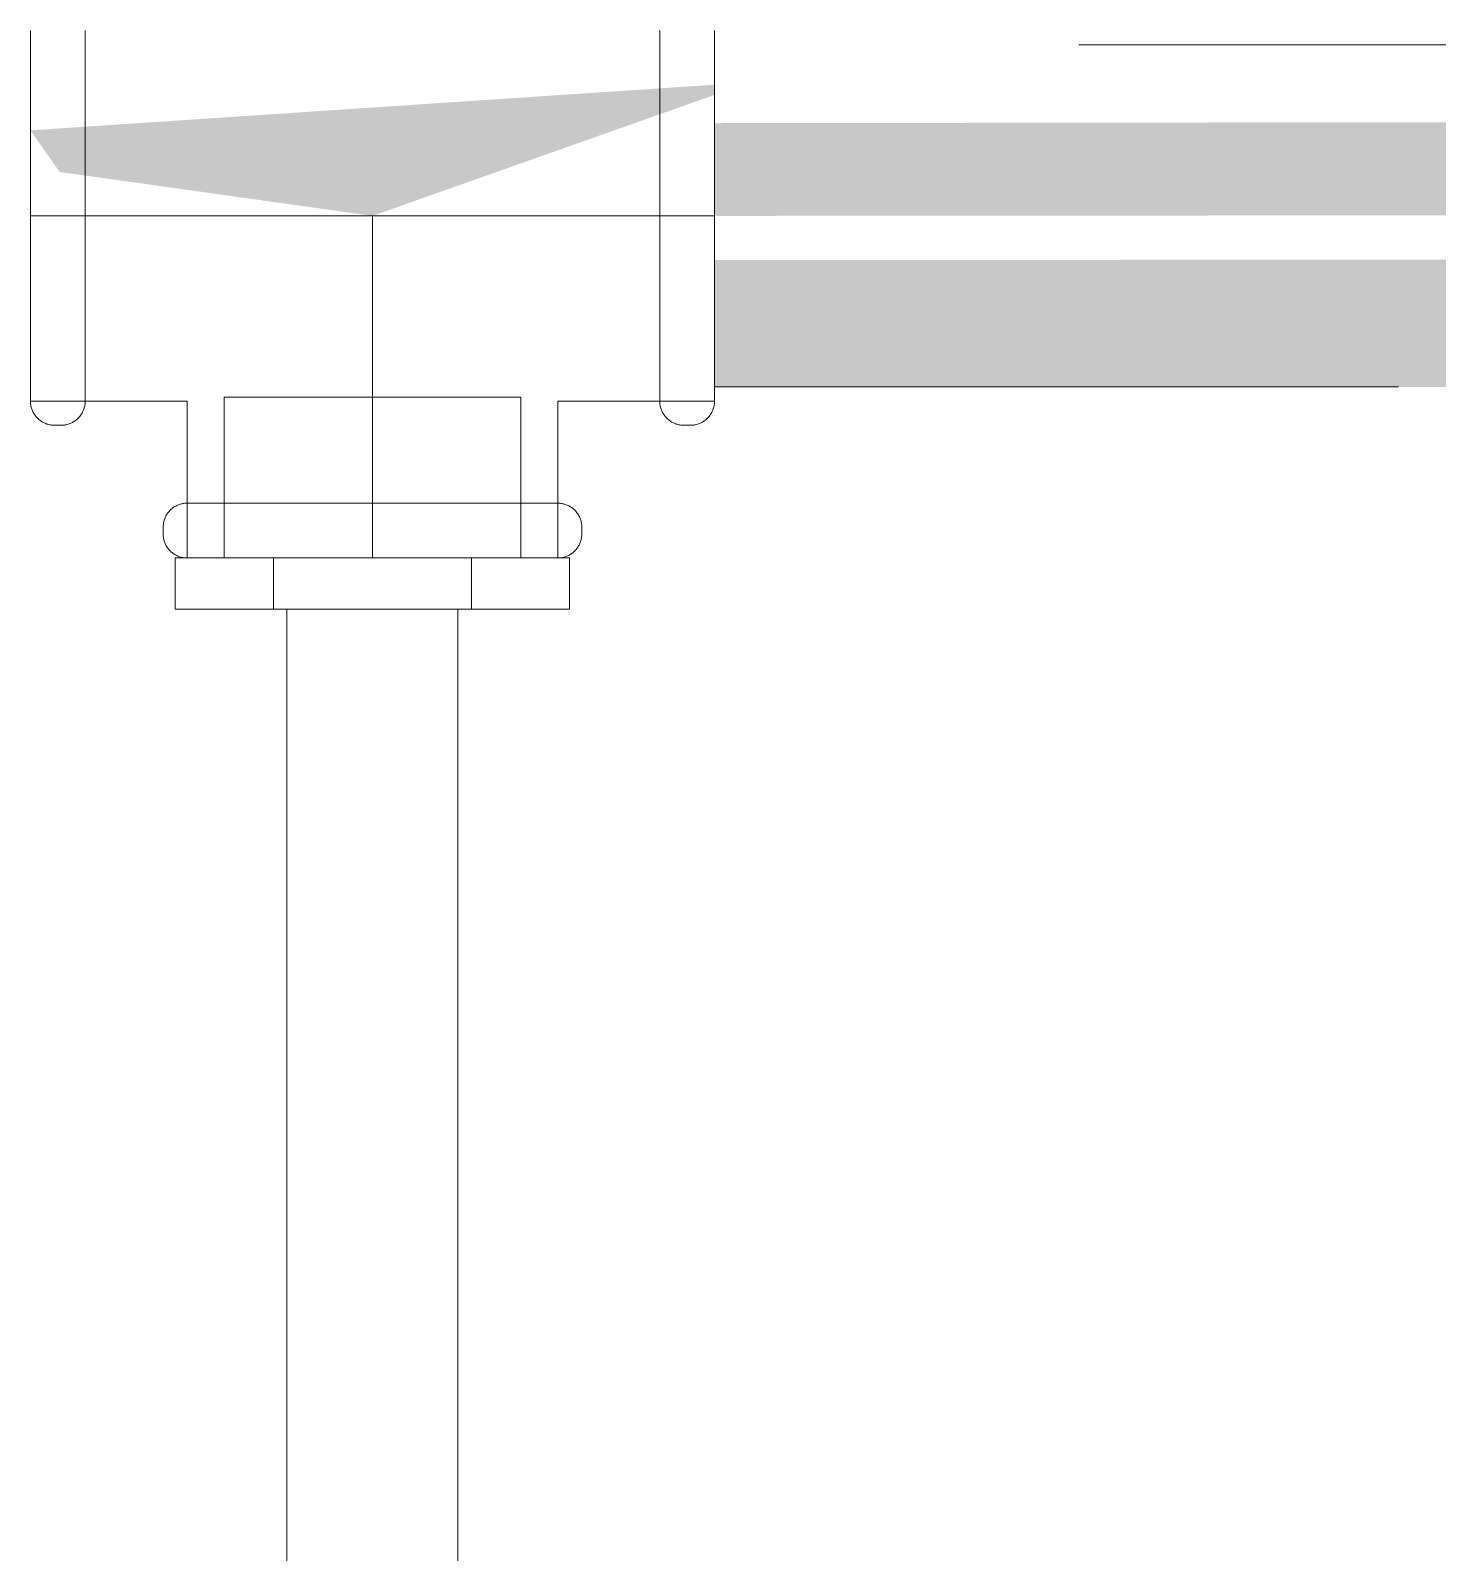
# Model space of a CAD drawing. Header units: metres. Extents: x 147 to 427, y -16 to 162.
# Drawn here: x 287.1851 to 287.3908, y 117.5688 to 117.7913 of the extents above; entities that cross this region are included whole.
import ezdxf

# ---------------------------------------------------------------- set-up
doc = ezdxf.new("R2010")
doc.units = ezdxf.units.M
doc.linetypes.add('Aligning Line', pattern=[0.012, 0.006, -0.006])
doc.layers.add('P-PIPE', color=7, linetype='Continuous', lineweight=5)
doc.layers.add('P-PIPE-CNTR', color=7, linetype='Continuous', lineweight=5)

msp = doc.modelspace()

# ---------------------------------------------------------------- hatches: boundary and pattern name
at = {"layer": 'P-PIPE', "true_color": 0xc0c0c0}
for points in [[(287.28507, 117.76418), (295.63834, 117.77065), (295.63834, 117.78918), (287.28507, 117.77773), (287.28507, 117.77065)], [(291.03902, 117.73918), (295.63834, 117.74651), (295.63834, 117.76418), (287.28507, 117.75771), (287.28507, 117.73918), (288.4845, 117.73918)]]:
    msp.add_hatch(color=9, dxfattribs=at).paths.add_polyline_path(points)
at = {"layer": 'P-PIPE', "true_color": 0x7f7f7f}
msp.add_hatch(color=8, dxfattribs=at).paths.add_polyline_path([(287.23507, 117.76418), (287.28507, 117.78186), (287.28507, 117.78335), (287.18507, 117.77668), (287.18934, 117.7706), (287.23479, 117.76422)])

# ---------------------------------------------------------------- linework, layer by layer
at = {"layer": 'P-PIPE'}
for p, q in [((287.19307, 117.79128), (287.19307, 117.78611)), ((287.19307, 117.79128), (287.19307, 117.78611)), ((287.27707, 117.78611), (287.27707, 117.79128)), ((287.27707, 117.78611), (287.27707, 117.79128)), ((287.28507, 117.79036), (287.28507, 117.79128)), ((287.28507, 117.73708), (287.28507, 117.79128)), ((287.28507, 117.78611), (287.28507, 117.79128)), ((287.19307, 117.77123), (287.19307, 117.73708)), ((287.19307, 117.77123), (287.19307, 117.73708)), ((287.27707, 117.73708), (287.27707, 117.77174)), ((287.27707, 117.73708), (287.27707, 117.77174)), ((287.28507, 117.75581), (287.28507, 117.77123)), ((287.28507, 117.73708), (287.28507, 117.74226)), ((287.18507, 117.73708), (287.20797, 117.73708)), ((287.20797, 117.73708), (287.20797, 117.71418)), ((287.21337, 117.73768), (287.21337, 117.71418)), ((287.25677, 117.73768), (287.21337, 117.73768)), ((287.25677, 117.73768), (287.21337, 117.73768)), ((287.25407, 117.73768), (287.21607, 117.73768)), ((287.25407, 117.73768), (287.21607, 117.73768)), ((287.25677, 117.71418), (287.25677, 117.73768)), ((287.26217, 117.73708), (287.28507, 117.73708)), ((287.26217, 117.71418), (287.26217, 117.73708)), ((287.28507, 117.73708), (287.28507, 117.73801)), ((287.18857, 117.73358), (287.18957, 117.73358)), ((287.28057, 117.73358), (287.28157, 117.73358)), ((287.20797, 117.72218), (287.26217, 117.72218)), ((287.20797, 117.72218), (287.26217, 117.72218)), ((287.20447, 117.71868), (287.20447, 117.71768)), ((287.26567, 117.71768), (287.26567, 117.71868)), ((287.22059, 117.71418), (287.20625, 117.71418)), ((287.20625, 117.71418), (287.22059, 117.71418)), ((287.20625, 117.71418), (287.20625, 117.70668)), ((287.20797, 117.71418), (287.26217, 117.71418)), ((287.20797, 117.71418), (287.26217, 117.71418)), ((287.26217, 117.71418), (287.20797, 117.71418)), ((287.26217, 117.71418), (287.20797, 117.71418)), ((287.21337, 117.71418), (287.25677, 117.71418)), ((287.21337, 117.71418), (287.25677, 117.71418)), ((287.25407, 117.71418), (287.21607, 117.71418)), ((287.25407, 117.71418), (287.21607, 117.71418)), ((287.24955, 117.71418), (287.22059, 117.71418)), ((287.22059, 117.71418), (287.24955, 117.71418)), ((287.22059, 117.71418), (287.22059, 117.70668)), ((287.22059, 117.71418), (287.22059, 117.70668)), ((287.26389, 117.71418), (287.24955, 117.71418)), ((287.24955, 117.71418), (287.26389, 117.71418)), ((287.24955, 117.71418), (287.24955, 117.70668)), ((287.24955, 117.71418), (287.24955, 117.70668)), ((287.26389, 117.70668), (287.26389, 117.71418)), ((287.22059, 117.70668), (287.20625, 117.70668)), ((287.20625, 117.70668), (287.22059, 117.70668)), ((287.24955, 117.70668), (287.22059, 117.70668)), ((287.22257, 117.70668), (287.22257, 117.36628)), ((287.24757, 117.70668), (287.22257, 117.70668)), ((287.24757, 117.36628), (287.24757, 117.70668)), ((287.26389, 117.70668), (287.24955, 117.70668)), ((287.24955, 117.70668), (287.26389, 117.70668))]:
    msp.add_line(p, q, dxfattribs=at)
at = {"layer": 'P-PIPE', "linetype": 'Aligning Line', "lineweight": 15}
for p, q in [((295.63834, 117.78918), (287.28507, 117.78918)), ((287.28507, 117.78918), (287.28507, 117.78186)), ((287.28507, 117.77065), (287.28507, 117.73918)), ((287.28507, 117.73918), (295.63834, 117.73918))]:
    msp.add_line(p, q, dxfattribs=at)
at = {"layer": 'P-PIPE', "flags": 128}
for points in [[(287.18507, 117.78795), (287.18507, 117.78845), (287.18507, 117.78891), (287.18507, 117.78934), (287.18507, 117.78972), (287.18507, 117.79006), (287.18507, 117.79036), (287.18507, 117.79062), (287.18507, 117.79084), (287.18507, 117.79101), (287.18507, 117.79114), (287.18507, 117.79123), (287.18507, 117.79128)], [(287.18507, 117.79126), (287.18507, 117.7912), (287.18507, 117.79109), (287.18507, 117.79094), (287.18507, 117.79074), (287.18507, 117.79051), (287.18507, 117.79023), (287.18507, 117.78991), (287.18507, 117.78955), (287.18507, 117.78915), (287.18507, 117.7887), (287.18507, 117.78822), (287.18507, 117.7877), (287.18507, 117.78714), (287.18507, 117.78655), (287.18507, 117.78592), (287.18507, 117.78526), (287.18507, 117.78456), (287.18507, 117.78383), (287.18507, 117.78307), (287.18507, 117.78227), (287.18507, 117.78145), (287.18507, 117.7806), (287.18507, 117.77973), (287.18507, 117.77883), (287.18507, 117.7779), (287.18507, 117.77696), (287.18507, 117.77599), (287.18507, 117.77501), (287.18507, 117.774), (287.18507, 117.77299), (287.18507, 117.77195), (287.18507, 117.77091), (287.18507, 117.76985), (287.18507, 117.76879), (287.18507, 117.76772), (287.18507, 117.76664), (287.18507, 117.76556), (287.18507, 117.76448), (287.18507, 117.76339), (287.18507, 117.76231), (287.18507, 117.76123), (287.18507, 117.76016), (287.18507, 117.75909), (287.18507, 117.75803), (287.18507, 117.75698), (287.18507, 117.75594), (287.18507, 117.75491), (287.18507, 117.7539), (287.18507, 117.75291), (287.18507, 117.75193), (287.18507, 117.75097), (287.18507, 117.75004), (287.18507, 117.74912), (287.18507, 117.74824), (287.18507, 117.74737), (287.18507, 117.74654), (287.18507, 117.74573), (287.18507, 117.74495), (287.18507, 117.7442), (287.18507, 117.74348), (287.18507, 117.7428), (287.18507, 117.74215), (287.18507, 117.74154), (287.18507, 117.74096), (287.18507, 117.74042), (287.18507, 117.73992), (287.18507, 117.73946), (287.18507, 117.73903), (287.18507, 117.73865), (287.18507, 117.73831), (287.18507, 117.73801), (287.18507, 117.73775), (287.18507, 117.73753), (287.18507, 117.73736), (287.18507, 117.73722), (287.18507, 117.73714), (287.18507, 117.73709)], [(287.19307, 117.73711), (287.19307, 117.73717), (287.19307, 117.73728), (287.19307, 117.73743), (287.19307, 117.73762), (287.19307, 117.73786), (287.19307, 117.73814), (287.19307, 117.73846), (287.19307, 117.73882), (287.19307, 117.73922), (287.19307, 117.73967), (287.19307, 117.74015), (287.19307, 117.74067), (287.19307, 117.74122), (287.19307, 117.74182), (287.19307, 117.74245), (287.19307, 117.74311), (287.19307, 117.74381), (287.19307, 117.74454), (287.19307, 117.7453), (287.19307, 117.7461), (287.19307, 117.74692), (287.19307, 117.74777), (287.19307, 117.74864), (287.19307, 117.74954), (287.19307, 117.75047), (287.19307, 117.75141), (287.19307, 117.75238), (287.19307, 117.75336), (287.19307, 117.75436), (287.19307, 117.75538), (287.19307, 117.75641), (287.19307, 117.75746), (287.19307, 117.75851), (287.19307, 117.75958), (287.19307, 117.76065), (287.19307, 117.76173), (287.19307, 117.76281), (287.19307, 117.76389), (287.19307, 117.76498), (287.19307, 117.76606), (287.19307, 117.76714), (287.19307, 117.76821), (287.19307, 117.76928), (287.19307, 117.77034), (287.19307, 117.77139), (287.19307, 117.77243), (287.19307, 117.77346), (287.19307, 117.77447), (287.19307, 117.77546), (287.19307, 117.77644), (287.19307, 117.7774), (287.19307, 117.77833), (287.19307, 117.77924), (287.19307, 117.78013), (287.19307, 117.781), (287.19307, 117.78183), (287.19307, 117.78264), (287.19307, 117.78342), (287.19307, 117.78417), (287.19307, 117.78488), (287.19307, 117.78557), (287.19307, 117.78622), (287.19307, 117.78683), (287.19307, 117.78741), (287.19307, 117.78795), (287.19307, 117.78845), (287.19307, 117.78891), (287.19307, 117.78934), (287.19307, 117.78972), (287.19307, 117.79006), (287.19307, 117.79036), (287.19307, 117.79062), (287.19307, 117.79084), (287.19307, 117.79101), (287.19307, 117.79114), (287.19307, 117.79123), (287.19307, 117.79128)], [(287.19307, 117.79126), (287.19307, 117.7912), (287.19307, 117.79109), (287.19307, 117.79094), (287.19307, 117.79074), (287.19307, 117.79051), (287.19307, 117.79023), (287.19307, 117.78991), (287.19307, 117.78955), (287.19307, 117.78915), (287.19307, 117.7887), (287.19307, 117.78822), (287.19307, 117.7877), (287.19307, 117.78714), (287.19307, 117.78655), (287.19307, 117.78592), (287.19307, 117.78526), (287.19307, 117.78456), (287.19307, 117.78383), (287.19307, 117.78307)], [(287.27707, 117.78342), (287.27707, 117.78417), (287.27707, 117.78488), (287.27707, 117.78557), (287.27707, 117.78622), (287.27707, 117.78683), (287.27707, 117.78741), (287.27707, 117.78795), (287.27707, 117.78845), (287.27707, 117.78891), (287.27707, 117.78934), (287.27707, 117.78972), (287.27707, 117.79006), (287.27707, 117.79036), (287.27707, 117.79062), (287.27707, 117.79084), (287.27707, 117.79101), (287.27707, 117.79114), (287.27707, 117.79123), (287.27707, 117.79128)], [(287.27707, 117.79126), (287.27707, 117.7912), (287.27707, 117.79109), (287.27707, 117.79094), (287.27707, 117.79074), (287.27707, 117.79051), (287.27707, 117.79023), (287.27707, 117.78991), (287.27707, 117.78955), (287.27707, 117.78915), (287.27707, 117.7887), (287.27707, 117.78822), (287.27707, 117.7877), (287.27707, 117.78714), (287.27707, 117.78655), (287.27707, 117.78592), (287.27707, 117.78526), (287.27707, 117.78456), (287.27707, 117.78383), (287.27707, 117.78307), (287.27707, 117.78227), (287.27707, 117.78145), (287.27707, 117.7806), (287.27707, 117.77973), (287.27707, 117.77883), (287.27707, 117.7779), (287.27707, 117.77696), (287.27707, 117.77599), (287.27707, 117.77501), (287.27707, 117.774), (287.27707, 117.77299), (287.27707, 117.77195), (287.27707, 117.77091), (287.27707, 117.76985), (287.27707, 117.76879), (287.27707, 117.76772), (287.27707, 117.76664), (287.27707, 117.76556), (287.27707, 117.76448), (287.27707, 117.76339), (287.27707, 117.76231), (287.27707, 117.76123), (287.27707, 117.76016), (287.27707, 117.75909), (287.27707, 117.75803), (287.27707, 117.75698), (287.27707, 117.75594), (287.27707, 117.75491), (287.27707, 117.7539), (287.27707, 117.75291), (287.27707, 117.75193), (287.27707, 117.75097), (287.27707, 117.75004), (287.27707, 117.74912), (287.27707, 117.74824), (287.27707, 117.74737), (287.27707, 117.74654), (287.27707, 117.74573), (287.27707, 117.74495), (287.27707, 117.7442), (287.27707, 117.74348), (287.27707, 117.7428), (287.27707, 117.74215), (287.27707, 117.74154), (287.27707, 117.74096), (287.27707, 117.74042), (287.27707, 117.73992), (287.27707, 117.73946), (287.27707, 117.73903), (287.27707, 117.73865), (287.27707, 117.73831), (287.27707, 117.73801), (287.27707, 117.73775), (287.27707, 117.73753), (287.27707, 117.73736), (287.27707, 117.73722), (287.27707, 117.73714), (287.27707, 117.73709)], [(287.28507, 117.73711), (287.28507, 117.73717), (287.28507, 117.73728), (287.28507, 117.73743), (287.28507, 117.73762), (287.28507, 117.73786), (287.28507, 117.73814), (287.28507, 117.73846), (287.28507, 117.73882), (287.28507, 117.73922), (287.28507, 117.73967), (287.28507, 117.74015), (287.28507, 117.74067), (287.28507, 117.74122), (287.28507, 117.74182), (287.28507, 117.74245), (287.28507, 117.74311), (287.28507, 117.74381), (287.28507, 117.74454), (287.28507, 117.7453), (287.28507, 117.7461), (287.28507, 117.74692), (287.28507, 117.74777), (287.28507, 117.74864), (287.28507, 117.74954), (287.28507, 117.75047), (287.28507, 117.75141), (287.28507, 117.75238), (287.28507, 117.75336), (287.28507, 117.75436), (287.28507, 117.75538), (287.28507, 117.75641), (287.28507, 117.75746), (287.28507, 117.75851), (287.28507, 117.75958), (287.28507, 117.76065), (287.28507, 117.76173), (287.28507, 117.76281), (287.28507, 117.76389), (287.28507, 117.76498), (287.28507, 117.76606), (287.28507, 117.76714), (287.28507, 117.76821), (287.28507, 117.76928), (287.28507, 117.77034), (287.28507, 117.77139), (287.28507, 117.77243), (287.28507, 117.77346), (287.28507, 117.77447), (287.28507, 117.77546), (287.28507, 117.77644), (287.28507, 117.7774), (287.28507, 117.77833), (287.28507, 117.77924), (287.28507, 117.78013), (287.28507, 117.781), (287.28507, 117.78183), (287.28507, 117.78264), (287.28507, 117.78342), (287.28507, 117.78417), (287.28507, 117.78488), (287.28507, 117.78557), (287.28507, 117.78622), (287.28507, 117.78683), (287.28507, 117.78741), (287.28507, 117.78795), (287.28507, 117.78845), (287.28507, 117.78891), (287.28507, 117.78934), (287.28507, 117.78972), (287.28507, 117.79006), (287.28507, 117.79036), (287.28507, 117.79062), (287.28507, 117.79084), (287.28507, 117.79101), (287.28507, 117.79114), (287.28507, 117.79123), (287.28507, 117.79128)], [(287.28507, 117.79126), (287.28507, 117.7912), (287.28507, 117.79109), (287.28507, 117.79094), (287.28507, 117.79074), (287.28507, 117.79051), (287.28507, 117.79023), (287.28507, 117.78991), (287.28507, 117.78955), (287.28507, 117.78915), (287.28507, 117.7887), (287.28507, 117.78822)], [(287.19307, 117.76772), (287.19307, 117.76664), (287.19307, 117.76556), (287.19307, 117.76448), (287.19307, 117.76339), (287.19307, 117.76231), (287.19307, 117.76123), (287.19307, 117.76016), (287.19307, 117.75909), (287.19307, 117.75803), (287.19307, 117.75698), (287.19307, 117.75594), (287.19307, 117.75491), (287.19307, 117.7539), (287.19307, 117.75291), (287.19307, 117.75193), (287.19307, 117.75097), (287.19307, 117.75004), (287.19307, 117.74912), (287.19307, 117.74824), (287.19307, 117.74737), (287.19307, 117.74654), (287.19307, 117.74573), (287.19307, 117.74495), (287.19307, 117.7442), (287.19307, 117.74348), (287.19307, 117.7428), (287.19307, 117.74215), (287.19307, 117.74154), (287.19307, 117.74096), (287.19307, 117.74042), (287.19307, 117.73992), (287.19307, 117.73946), (287.19307, 117.73903), (287.19307, 117.73865), (287.19307, 117.73831), (287.19307, 117.73801), (287.19307, 117.73775), (287.19307, 117.73753), (287.19307, 117.73736), (287.19307, 117.73722), (287.19307, 117.73714), (287.19307, 117.73709)], [(287.27707, 117.73711), (287.27707, 117.73717), (287.27707, 117.73728), (287.27707, 117.73743), (287.27707, 117.73762), (287.27707, 117.73786), (287.27707, 117.73814), (287.27707, 117.73846), (287.27707, 117.73882), (287.27707, 117.73922), (287.27707, 117.73967), (287.27707, 117.74015), (287.27707, 117.74067), (287.27707, 117.74122), (287.27707, 117.74182), (287.27707, 117.74245), (287.27707, 117.74311), (287.27707, 117.74381), (287.27707, 117.74454), (287.27707, 117.7453), (287.27707, 117.7461), (287.27707, 117.74692), (287.27707, 117.74777), (287.27707, 117.74864), (287.27707, 117.74954), (287.27707, 117.75047), (287.27707, 117.75141), (287.27707, 117.75238), (287.27707, 117.75336), (287.27707, 117.75436), (287.27707, 117.75538), (287.27707, 117.75641), (287.27707, 117.75746), (287.27707, 117.75851), (287.27707, 117.75958), (287.27707, 117.76065), (287.27707, 117.76173), (287.27707, 117.76281), (287.27707, 117.76389), (287.27707, 117.76498), (287.27707, 117.76606), (287.27707, 117.76714)], [(287.18507, 117.73711), (287.18507, 117.73717), (287.18507, 117.73728), (287.18507, 117.73743), (287.18507, 117.73762), (287.18507, 117.73786), (287.18507, 117.73814), (287.18507, 117.73846), (287.18507, 117.73882), (287.18507, 117.73922), (287.18507, 117.73967), (287.18507, 117.74015)], [(287.28507, 117.74042), (287.28507, 117.73992), (287.28507, 117.73946), (287.28507, 117.73903), (287.28507, 117.73865), (287.28507, 117.73831), (287.28507, 117.73801), (287.28507, 117.73775), (287.28507, 117.73753), (287.28507, 117.73736), (287.28507, 117.73722), (287.28507, 117.73714), (287.28507, 117.73709)], [(287.18857, 117.73358), (287.18843, 117.73359), (287.18829, 117.7336), (287.18815, 117.73361), (287.18801, 117.73363), (287.18788, 117.73365), (287.18774, 117.73368), (287.1876, 117.73372), (287.18747, 117.73376), (287.18734, 117.73381), (287.18721, 117.73386), (287.18708, 117.73392), (287.18695, 117.73398), (287.18683, 117.73405), (287.18671, 117.73412), (287.18659, 117.7342), (287.18648, 117.73428), (287.18637, 117.73436), (287.18626, 117.73445), (287.18616, 117.73455), (287.18606, 117.73465), (287.18596, 117.73475), (287.18587, 117.73485), (287.18579, 117.73496), (287.1857, 117.73508), (287.18563, 117.73519), (287.18555, 117.73531), (287.18548, 117.73543), (287.18542, 117.73556), (287.18536, 117.73569), (287.18531, 117.73582), (287.18526, 117.73595), (287.18522, 117.73608), (287.18518, 117.73622), (287.18515, 117.73635), (287.18512, 117.73649), (287.1851, 117.73663), (287.18509, 117.73677), (287.18508, 117.73691), (287.18507, 117.73705), (287.18507, 117.73708)], [(287.19307, 117.73708), (287.19307, 117.73694), (287.19306, 117.7368), (287.19305, 117.73667), (287.19303, 117.73653), (287.193, 117.73639), (287.19297, 117.73625), (287.19293, 117.73612), (287.19289, 117.73598), (287.19285, 117.73585), (287.19279, 117.73572), (287.19274, 117.73559), (287.19268, 117.73547), (287.19261, 117.73535), (287.19254, 117.73523), (287.19246, 117.73511), (287.19238, 117.73499), (287.19229, 117.73488), (287.1922, 117.73478), (287.19211, 117.73467), (287.19201, 117.73457), (287.19191, 117.73448), (287.1918, 117.73439), (287.19169, 117.7343), (287.19158, 117.73422), (287.19146, 117.73414), (287.19134, 117.73407), (287.19122, 117.734), (287.1911, 117.73393), (287.19097, 117.73388), (287.19084, 117.73382), (287.19071, 117.73377), (287.19057, 117.73373), (287.19044, 117.73369), (287.1903, 117.73366), (287.19017, 117.73364), (287.19003, 117.73361), (287.18989, 117.7336), (287.18975, 117.73359), (287.18961, 117.73358), (287.18957, 117.73358)], [(287.28057, 117.73358), (287.28043, 117.73359), (287.28029, 117.7336), (287.28015, 117.73361), (287.28001, 117.73363), (287.27988, 117.73365), (287.27974, 117.73368), (287.2796, 117.73372), (287.27947, 117.73376), (287.27934, 117.73381), (287.27921, 117.73386), (287.27908, 117.73392), (287.27895, 117.73398), (287.27883, 117.73405), (287.27871, 117.73412), (287.27859, 117.7342), (287.27848, 117.73428), (287.27837, 117.73436), (287.27826, 117.73445), (287.27816, 117.73455), (287.27806, 117.73465), (287.27796, 117.73475), (287.27787, 117.73485), (287.27779, 117.73496), (287.2777, 117.73508), (287.27763, 117.73519), (287.27755, 117.73531), (287.27748, 117.73543), (287.27742, 117.73556), (287.27736, 117.73569), (287.27731, 117.73582), (287.27726, 117.73595), (287.27722, 117.73608), (287.27718, 117.73622), (287.27715, 117.73635), (287.27712, 117.73649), (287.2771, 117.73663), (287.27709, 117.73677), (287.27708, 117.73691), (287.27707, 117.73705), (287.27707, 117.73708)], [(287.28507, 117.73708), (287.28507, 117.73694), (287.28506, 117.7368), (287.28505, 117.73667), (287.28503, 117.73653), (287.285, 117.73639), (287.28497, 117.73625), (287.28493, 117.73612), (287.28489, 117.73598), (287.28485, 117.73585), (287.28479, 117.73572), (287.28474, 117.73559), (287.28468, 117.73547), (287.28461, 117.73535), (287.28454, 117.73523), (287.28446, 117.73511), (287.28438, 117.73499), (287.28429, 117.73488), (287.2842, 117.73478), (287.28411, 117.73467), (287.28401, 117.73457), (287.28391, 117.73448), (287.2838, 117.73439), (287.28369, 117.7343), (287.28358, 117.73422), (287.28346, 117.73414), (287.28334, 117.73407), (287.28322, 117.734), (287.2831, 117.73393), (287.28297, 117.73388), (287.28284, 117.73382), (287.28271, 117.73377), (287.28257, 117.73373), (287.28244, 117.73369), (287.2823, 117.73366), (287.28217, 117.73364), (287.28203, 117.73361), (287.28189, 117.7336), (287.28175, 117.73359), (287.28161, 117.73358), (287.28157, 117.73358)], [(287.20447, 117.71868), (287.20447, 117.71882), (287.20448, 117.71896), (287.2045, 117.7191), (287.20452, 117.71924), (287.20454, 117.71938), (287.20457, 117.71952), (287.20461, 117.71965), (287.20465, 117.71979), (287.2047, 117.71992), (287.20475, 117.72005), (287.2048, 117.72018), (287.20487, 117.7203), (287.20493, 117.72042), (287.20501, 117.72054), (287.20508, 117.72066), (287.20516, 117.72077), (287.20525, 117.72089), (287.20534, 117.72099), (287.20543, 117.7211), (287.20553, 117.7212), (287.20563, 117.72129), (287.20574, 117.72138), (287.20585, 117.72147), (287.20596, 117.72155), (287.20608, 117.72163), (287.2062, 117.7217), (287.20632, 117.72177), (287.20645, 117.72183), (287.20657, 117.72189), (287.2067, 117.72195), (287.20683, 117.72199), (287.20697, 117.72204), (287.2071, 117.72207), (287.20723, 117.7221)], [(287.20724, 117.72211), (287.20738, 117.72213), (287.20751, 117.72215), (287.20765, 117.72217), (287.20779, 117.72218), (287.20793, 117.72218), (287.20797, 117.72218)], [(287.26215, 117.72218), (287.26208, 117.72218), (287.26198, 117.72218), (287.26182, 117.72218), (287.26163, 117.72218), (287.26139, 117.72218), (287.26112, 117.72218), (287.2608, 117.72218), (287.26043, 117.72218), (287.26003, 117.72218), (287.25959, 117.72218), (287.25911, 117.72218), (287.25859, 117.72218), (287.25803, 117.72218), (287.25744, 117.72218), (287.25681, 117.72218), (287.25614, 117.72218), (287.25544, 117.72218), (287.25471, 117.72218), (287.25395, 117.72218), (287.25316, 117.72218), (287.25234, 117.72218), (287.25149, 117.72218), (287.25061, 117.72218), (287.24971, 117.72218), (287.24879, 117.72218), (287.24784, 117.72218), (287.24688, 117.72218), (287.24589, 117.72218), (287.24489, 117.72218), (287.24387, 117.72218), (287.24284, 117.72218), (287.2418, 117.72218), (287.24074, 117.72218), (287.23968, 117.72218), (287.23861, 117.72218), (287.23753, 117.72218), (287.23645, 117.72218), (287.23536, 117.72218), (287.23428, 117.72218), (287.2332, 117.72218), (287.23212, 117.72218), (287.23104, 117.72218), (287.22997, 117.72218), (287.22891, 117.72218), (287.22786, 117.72218), (287.22682, 117.72218), (287.2258, 117.72218), (287.22479, 117.72218), (287.22379, 117.72218), (287.22282, 117.72218), (287.22186, 117.72218), (287.22092, 117.72218), (287.22001, 117.72218), (287.21912, 117.72218), (287.21826, 117.72218), (287.21742, 117.72218), (287.21661, 117.72218), (287.21584, 117.72218), (287.21509, 117.72218), (287.21437, 117.72218), (287.21369, 117.72218), (287.21304, 117.72218), (287.21243, 117.72218), (287.21185, 117.72218), (287.21131, 117.72218), (287.21081, 117.72218), (287.21034, 117.72218), (287.20992, 117.72218), (287.20954, 117.72218), (287.20919, 117.72218), (287.20889, 117.72218), (287.20863, 117.72218), (287.20842, 117.72218), (287.20824, 117.72218), (287.20811, 117.72218), (287.20802, 117.72218), (287.20798, 117.72218)], [(287.20799, 117.72218), (287.20806, 117.72218), (287.20817, 117.72218), (287.20832, 117.72218), (287.20851, 117.72218), (287.20875, 117.72218), (287.20903, 117.72218), (287.20935, 117.72218), (287.20971, 117.72218), (287.21011, 117.72218), (287.21055, 117.72218), (287.21103, 117.72218), (287.21155, 117.72218), (287.21211, 117.72218), (287.2127, 117.72218), (287.21333, 117.72218), (287.214, 117.72218), (287.2147, 117.72218), (287.21543, 117.72218), (287.21619, 117.72218), (287.21698, 117.72218), (287.2178, 117.72218), (287.21865, 117.72218), (287.21953, 117.72218), (287.22043, 117.72218), (287.22135, 117.72218), (287.2223, 117.72218), (287.22326, 117.72218), (287.22425, 117.72218), (287.22525, 117.72218), (287.22627, 117.72218), (287.2273, 117.72218), (287.22835, 117.72218), (287.2294, 117.72218), (287.23046, 117.72218), (287.23154, 117.72218), (287.23261, 117.72218), (287.2337, 117.72218), (287.23478, 117.72218), (287.23586, 117.72218), (287.23694, 117.72218), (287.23802, 117.72218), (287.2391, 117.72218), (287.24017, 117.72218), (287.24123, 117.72218), (287.24228, 117.72218), (287.24332, 117.72218), (287.24434, 117.72218), (287.24535, 117.72218), (287.24635, 117.72218), (287.24732, 117.72218), (287.24828, 117.72218), (287.24922, 117.72218), (287.25013, 117.72218), (287.25102, 117.72218), (287.25188, 117.72218), (287.25272, 117.72218), (287.25353, 117.72218), (287.25431, 117.72218), (287.25505, 117.72218), (287.25577, 117.72218), (287.25645, 117.72218), (287.2571, 117.72218), (287.25772, 117.72218), (287.25829, 117.72218), (287.25883, 117.72218), (287.25933, 117.72218), (287.2598, 117.72218), (287.26022, 117.72218), (287.26061, 117.72218), (287.26095, 117.72218), (287.26125, 117.72218), (287.26151, 117.72218), (287.26173, 117.72218), (287.2619, 117.72218), (287.26203, 117.72218), (287.26212, 117.72218), (287.26216, 117.72218)], [(287.26217, 117.72218), (287.26231, 117.72218), (287.26245, 117.72217), (287.26259, 117.72216), (287.26273, 117.72214), (287.26287, 117.72211), (287.263, 117.72208), (287.26314, 117.72205), (287.26327, 117.72201), (287.2634, 117.72196), (287.26353, 117.72191), (287.26366, 117.72185), (287.26379, 117.72179), (287.26391, 117.72172), (287.26403, 117.72165), (287.26415, 117.72157), (287.26426, 117.72149), (287.26437, 117.72141), (287.26448, 117.72132), (287.26458, 117.72122), (287.26468, 117.72112), (287.26478, 117.72102), (287.26487, 117.72091), (287.26496, 117.7208), (287.26504, 117.72069), (287.26512, 117.72058), (287.26519, 117.72046), (287.26526, 117.72033), (287.26532, 117.72021), (287.26538, 117.72008), (287.26543, 117.71995), (287.26548, 117.71982), (287.26552, 117.71969), (287.26556, 117.71955), (287.26559, 117.71942), (287.26562, 117.71928), (287.26564, 117.71914), (287.26566, 117.719), (287.26567, 117.71886), (287.26567, 117.71872), (287.26567, 117.71868)], [(287.20797, 117.71418), (287.20783, 117.71419), (287.20769, 117.7142), (287.20755, 117.71421), (287.20741, 117.71423), (287.20728, 117.71425), (287.20714, 117.71428), (287.207, 117.71432), (287.20687, 117.71436), (287.20674, 117.71441), (287.20661, 117.71446), (287.20648, 117.71452), (287.20635, 117.71458), (287.20623, 117.71465), (287.20611, 117.71472), (287.20599, 117.7148), (287.20588, 117.71488), (287.20577, 117.71496), (287.20566, 117.71505), (287.20556, 117.71515), (287.20546, 117.71525), (287.20536, 117.71535), (287.20527, 117.71545), (287.20519, 117.71556), (287.2051, 117.71568), (287.20503, 117.71579), (287.20495, 117.71591), (287.20488, 117.71603), (287.20482, 117.71616), (287.20476, 117.71629), (287.20471, 117.71642), (287.20466, 117.71655), (287.20462, 117.71668), (287.20458, 117.71682), (287.20455, 117.71695), (287.20452, 117.71709), (287.2045, 117.71723), (287.20449, 117.71737), (287.20448, 117.71751), (287.20447, 117.71765), (287.20447, 117.71768)], [(287.26567, 117.71768), (287.26567, 117.71754), (287.26566, 117.7174), (287.26565, 117.71727), (287.26563, 117.71713), (287.2656, 117.71699), (287.26557, 117.71685), (287.26553, 117.71672), (287.26549, 117.71658), (287.26545, 117.71645), (287.26539, 117.71632), (287.26534, 117.71619), (287.26528, 117.71607), (287.26521, 117.71595), (287.26514, 117.71583), (287.26506, 117.71571), (287.26498, 117.71559), (287.26489, 117.71548), (287.2648, 117.71538), (287.26471, 117.71527), (287.26461, 117.71517), (287.26451, 117.71508), (287.2644, 117.71499), (287.26429, 117.7149), (287.26418, 117.71482), (287.26406, 117.71474), (287.26394, 117.71467), (287.26382, 117.7146), (287.2637, 117.71453), (287.26357, 117.71448), (287.26344, 117.71442), (287.26331, 117.71437), (287.26317, 117.71433), (287.26304, 117.71429), (287.2629, 117.71426), (287.26277, 117.71424), (287.26263, 117.71421), (287.26249, 117.7142), (287.26235, 117.71419), (287.26221, 117.71418), (287.26217, 117.71418)], [(287.26215, 117.71418), (287.26208, 117.71418), (287.26198, 117.71418), (287.26182, 117.71418), (287.26163, 117.71418), (287.26139, 117.71418), (287.26112, 117.71418), (287.2608, 117.71418), (287.26043, 117.71418), (287.26003, 117.71418), (287.25959, 117.71418), (287.25911, 117.71418), (287.25859, 117.71418), (287.25803, 117.71418), (287.25744, 117.71418), (287.25681, 117.71418), (287.25614, 117.71418), (287.25544, 117.71418), (287.25471, 117.71418), (287.25395, 117.71418), (287.25316, 117.71418), (287.25234, 117.71418), (287.25149, 117.71418), (287.25061, 117.71418), (287.24971, 117.71418), (287.24879, 117.71418), (287.24784, 117.71418), (287.24688, 117.71418), (287.24589, 117.71418), (287.24489, 117.71418), (287.24387, 117.71418), (287.24284, 117.71418), (287.2418, 117.71418), (287.24074, 117.71418), (287.23968, 117.71418), (287.23861, 117.71418), (287.23753, 117.71418), (287.23645, 117.71418), (287.23536, 117.71418), (287.23428, 117.71418), (287.2332, 117.71418), (287.23212, 117.71418), (287.23104, 117.71418), (287.22997, 117.71418), (287.22891, 117.71418), (287.22786, 117.71418), (287.22682, 117.71418), (287.2258, 117.71418), (287.22479, 117.71418), (287.22379, 117.71418), (287.22282, 117.71418), (287.22186, 117.71418), (287.22092, 117.71418), (287.22001, 117.71418), (287.21912, 117.71418), (287.21826, 117.71418), (287.21742, 117.71418), (287.21661, 117.71418), (287.21584, 117.71418), (287.21509, 117.71418), (287.21437, 117.71418), (287.21369, 117.71418), (287.21304, 117.71418), (287.21243, 117.71418), (287.21185, 117.71418), (287.21131, 117.71418), (287.21081, 117.71418), (287.21034, 117.71418), (287.20992, 117.71418), (287.20954, 117.71418), (287.20919, 117.71418), (287.20889, 117.71418), (287.20863, 117.71418), (287.20842, 117.71418), (287.20824, 117.71418), (287.20811, 117.71418), (287.20802, 117.71418), (287.20798, 117.71418)], [(287.20799, 117.71418), (287.20806, 117.71418), (287.20817, 117.71418), (287.20832, 117.71418), (287.20851, 117.71418), (287.20875, 117.71418), (287.20903, 117.71418), (287.20935, 117.71418), (287.20971, 117.71418), (287.21011, 117.71418), (287.21055, 117.71418), (287.21103, 117.71418), (287.21155, 117.71418), (287.21211, 117.71418), (287.2127, 117.71418), (287.21333, 117.71418), (287.214, 117.71418), (287.2147, 117.71418), (287.21543, 117.71418), (287.21619, 117.71418), (287.21698, 117.71418), (287.2178, 117.71418), (287.21865, 117.71418), (287.21953, 117.71418), (287.22043, 117.71418), (287.22135, 117.71418), (287.2223, 117.71418), (287.22326, 117.71418), (287.22425, 117.71418), (287.22525, 117.71418), (287.22627, 117.71418), (287.2273, 117.71418), (287.22835, 117.71418), (287.2294, 117.71418), (287.23046, 117.71418), (287.23154, 117.71418), (287.23261, 117.71418), (287.2337, 117.71418), (287.23478, 117.71418), (287.23586, 117.71418), (287.23694, 117.71418), (287.23802, 117.71418), (287.2391, 117.71418), (287.24017, 117.71418), (287.24123, 117.71418), (287.24228, 117.71418), (287.24332, 117.71418), (287.24434, 117.71418), (287.24535, 117.71418), (287.24635, 117.71418), (287.24732, 117.71418), (287.24828, 117.71418), (287.24922, 117.71418), (287.25013, 117.71418), (287.25102, 117.71418), (287.25188, 117.71418), (287.25272, 117.71418), (287.25353, 117.71418), (287.25431, 117.71418), (287.25505, 117.71418), (287.25577, 117.71418), (287.25645, 117.71418), (287.2571, 117.71418), (287.25772, 117.71418), (287.25829, 117.71418), (287.25883, 117.71418), (287.25933, 117.71418), (287.2598, 117.71418), (287.26022, 117.71418), (287.26061, 117.71418), (287.26095, 117.71418), (287.26125, 117.71418), (287.26151, 117.71418), (287.26173, 117.71418), (287.2619, 117.71418), (287.26203, 117.71418), (287.26212, 117.71418), (287.26216, 117.71418)]]:
    msp.add_lwpolyline(points, dxfattribs=at)
at = {"layer": 'P-PIPE-CNTR'}
for p, q in [((287.18507, 117.76418), (287.28507, 117.76418)), ((287.23507, 117.71418), (287.23507, 117.76418))]:
    msp.add_line(p, q, dxfattribs=at)

doc.saveas('drawing.dxf')
